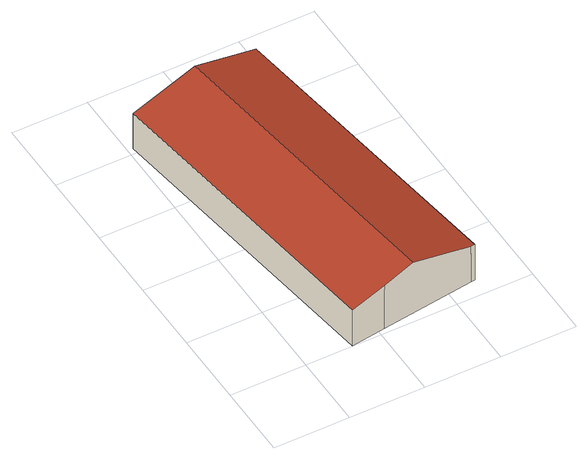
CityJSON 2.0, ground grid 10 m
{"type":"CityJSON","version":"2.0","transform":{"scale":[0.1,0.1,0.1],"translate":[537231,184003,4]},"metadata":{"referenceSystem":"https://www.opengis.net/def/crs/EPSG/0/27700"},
"CityObjects":{
"building1":{"type":"Building","attributes":{"GroundLevel":4.74,"Outside_Temperature":24.7,"HighestRoof":12.7,"LowestRoof":10.26,"DataSourceRoofHeight":1000,"DataSourceLocation":1000,"DataSourceGroundLevel":1100,"BuildingHeightASL":12.7,"RoofNames":"gabled","VERSION":4,"VERDATE":"20110618","FEATCODE":10021,"THEME":"Buildings","CALCAREA":728.88,"CHANGE":"19861114","DESCGROUP":"Building","MAKE":"Manmade","PHYSLEVEL":50,"BROKEN":0,"SHAPE_AREA":0,"SHAPE_LEN":0,"UPRN":"6.18243e+006","PARENTUPRN":"6211278","ORGANISATION":"SASH WINDOWS","OSGBTOID":"osgb0001000006519600","USRN":"22701170","RPC":1,"roofType":"3100","measuredHeight":7.96},"address":[{"country":"United Kingdom","locality":"London","dependentLocality":"LONDON","thoroughfareNumber":"12","thoroughfareName":"STOUR ROAD","postcode":"E3 2NT"}],"geometry":[{"type":"Solid","lod":"2","boundaries":[[[[0,1,2,3,4,5]],[[6,7,2,1,8]],[[9,4,3,10,11]],[[10,12,13,11]],[[9,14,5,4]],[[14,15,0,5]],[[1,0,15,8]],[[11,13,6,8,15,14,9]],[[12,7,6,13]],[[10,3,2,7,12]]]],"semantics":{"surfaces":[{"type":"RoofSurface","Area":377.31,"RoofPitch":74.78,"ZMax":7.96,"ZMaxASL":12.7,"ZMin":5.51,"ZMinASL":10.26,"RoofOrientation":82.3},{"type":"WallSurface"},{"type":"GroundSurface"},{"type":"RoofSurface","Area":378.05,"RoofPitch":74.78,"ZMax":7.96,"ZMaxASL":12.7,"ZMin":5.54,"ZMinASL":10.28,"RoofOrientation":262.3}],"values":[[0,1,1,1,1,1,1,2,1,3]]}}]}
},
"vertices":[
[188,386,63],[182,430,63],[95,419,87],[150,13,87],[232,24,64],[238,25,63],[7,408,7],[7,408,63],[182,430,7],[232,24,7],[108,7,75],[108,7,7],[62,1,63],[62,1,7],[238,25,7],[188,386,7]
]}
